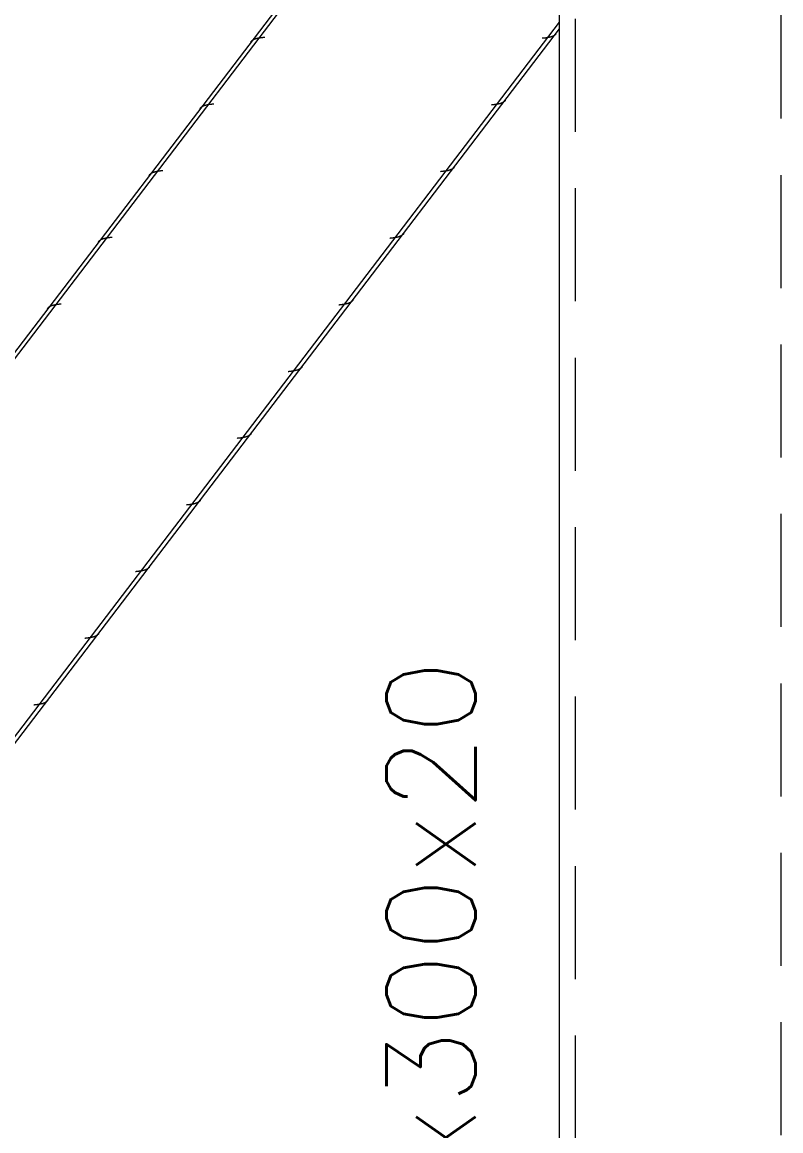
# Model space of a CAD drawing. Extents: x -58 to 5689, y 66 to 4123.
# Drawn here: x 5058.9 to 5154.9, y 3150.1 to 3290.3 of the extents above; entities that cross this region are included whole.
import ezdxf
from ezdxf.xclip import XClip

# ---------------------------------------------------------------- set-up
doc = ezdxf.new("R2010")
doc.units = 0
doc.header["$LTSCALE"] = 30
doc.header["$MEASUREMENT"] = 0
doc.header["$XCLIPFRAME"] = 0
doc.linetypes.add("EJE3-3'$0$RLE-PROYECCION", pattern=[0.71438, 0.47625, -0.23813])
doc.layers.get('0').update_dxf_attribs({"linetype": 'CONTINUOUS'})
doc.layers.add("EJE3-3'$0$RLA-ACHURADO", color=30, linetype="EJE3-3'$0$RLE-PROYECCION", lineweight=15, transparency=0.7)
doc.layers.add("EJE3-3'$0$RLA-CONTORNO", color=30, linetype='CONTINUOUS', lineweight=15)
doc.layers.add("EJE3-3'$0$RLA-TEXTOS-1", color=9, linetype='CONTINUOUS', lineweight=9)
doc.styles.add("EJE3-3'$0$RomanS", font='romans.shx', dxfattribs={"height": 11.25})

# ---------------------------------------------------------------- blocks, each defined once
blk = doc.blocks.new("EJE3-3'$0$RLA-COLUMNAS-CAJONES - P_M_ 300x300x20-465987-EJE 3-3_")
at = {"layer": "EJE3-3'$0$RLA-ACHURADO"}
for p, q in [((2347.48, 787), (2347.48, 1103)), ((2373.48, 1103), (2373.48, 787))]:
    blk.add_line(p, q, dxfattribs=at)
blk = doc.blocks.new("EJE3-3'$0$FP_13-EJE 3-3_")
at = {"layer": "EJE3-3'$0$RLA-CONTORNO"}
for p, q in [((2342.67, 1103), (2140.49, 838.02)), ((2306.78, 1055.84), (2306.76, 1055.82)), ((2306.81, 1055.85), (2306.78, 1055.84)), ((2306.84, 1055.86), (2306.81, 1055.85)), ((2306.86, 1055.87), (2306.84, 1055.86)), ((2306.89, 1055.88), (2306.86, 1055.87)), ((2306.91, 1055.89), (2306.89, 1055.88)), ((2306.94, 1055.9), (2306.91, 1055.89)), ((2306.97, 1055.91), (2306.94, 1055.9)), ((2307, 1055.92), (2306.97, 1055.91)), ((2307.03, 1055.93), (2307, 1055.92)), ((2307.06, 1055.94), (2307.03, 1055.93)), ((2307.09, 1055.95), (2307.06, 1055.94)), ((2307.11, 1055.95), (2307.09, 1055.95)), ((2307.14, 1055.96), (2307.11, 1055.95)), ((2307.18, 1055.97), (2307.14, 1055.96)), ((2307.21, 1055.98), (2307.18, 1055.97)), ((2307.24, 1055.98), (2307.21, 1055.98)), ((2307.27, 1055.99), (2307.24, 1055.98)), ((2307.3, 1056), (2307.27, 1055.99)), ((2307.33, 1056), (2307.3, 1056)), ((2307.36, 1056.01), (2307.33, 1056)), ((2307.4, 1056.02), (2307.36, 1056.01)), ((2307.43, 1056.02), (2307.4, 1056.02)), ((2307.46, 1056.03), (2307.43, 1056.02)), ((2307.5, 1056.03), (2307.46, 1056.03)), ((2307.53, 1056.04), (2307.5, 1056.03)), ((2307.56, 1056.04), (2307.53, 1056.04)), ((2307.6, 1056.05), (2307.56, 1056.04)), ((2307.63, 1056.05), (2307.6, 1056.05)), ((2307.66, 1056.06), (2307.63, 1056.05)), ((2307.7, 1056.06), (2307.66, 1056.06)), ((2307.73, 1056.07), (2307.7, 1056.06)), ((2307.77, 1056.07), (2307.73, 1056.07)), ((2307.8, 1056.08), (2307.77, 1056.07)), ((2307.84, 1056.08), (2307.8, 1056.08)), ((2307.87, 1056.08), (2307.84, 1056.08)), ((2307.91, 1056.09), (2307.87, 1056.08)), ((2307.94, 1056.09), (2307.91, 1056.09)), ((2307.98, 1056.1), (2307.94, 1056.09)), ((2308.01, 1056.1), (2307.98, 1056.1)), ((2308.05, 1056.1), (2308.01, 1056.1)), ((2308.09, 1056.11), (2308.05, 1056.1)), ((2308.12, 1056.11), (2308.09, 1056.11)), ((2308.16, 1056.12), (2308.12, 1056.11)), ((2306.39, 1055.55), (2306.38, 1055.53)), ((2306.41, 1055.57), (2306.39, 1055.55)), ((2306.43, 1055.58), (2306.41, 1055.57)), ((2306.44, 1055.6), (2306.43, 1055.58)), ((2306.46, 1055.62), (2306.44, 1055.6)), ((2306.48, 1055.64), (2306.46, 1055.62)), ((2306.5, 1055.65), (2306.48, 1055.64)), ((2306.52, 1055.67), (2306.5, 1055.65)), ((2306.54, 1055.68), (2306.52, 1055.67)), ((2306.56, 1055.7), (2306.54, 1055.68)), ((2306.58, 1055.72), (2306.56, 1055.7)), ((2306.6, 1055.73), (2306.58, 1055.72)), ((2306.62, 1055.74), (2306.6, 1055.73)), ((2306.64, 1055.76), (2306.62, 1055.74)), ((2306.66, 1055.77), (2306.64, 1055.76)), ((2306.69, 1055.79), (2306.66, 1055.77)), ((2306.71, 1055.8), (2306.69, 1055.79)), ((2306.73, 1055.81), (2306.71, 1055.8)), ((2306.76, 1055.82), (2306.73, 1055.81)), ((2300.38, 1047.41), (2300.35, 1047.4)), ((2300.4, 1047.43), (2300.38, 1047.41)), ((2300.43, 1047.44), (2300.4, 1047.43)), ((2300.45, 1047.45), (2300.43, 1047.44)), ((2300.48, 1047.46), (2300.45, 1047.45)), ((2300.51, 1047.47), (2300.48, 1047.46)), ((2300.54, 1047.48), (2300.51, 1047.47)), ((2300.56, 1047.49), (2300.54, 1047.48)), ((2300.59, 1047.5), (2300.56, 1047.49)), ((2300.62, 1047.5), (2300.59, 1047.5)), ((2300.65, 1047.51), (2300.62, 1047.5)), ((2300.68, 1047.52), (2300.65, 1047.51)), ((2300.71, 1047.53), (2300.68, 1047.52)), ((2300.74, 1047.54), (2300.71, 1047.53)), ((2300.77, 1047.54), (2300.74, 1047.54)), ((2300.8, 1047.55), (2300.77, 1047.54)), ((2300.83, 1047.56), (2300.8, 1047.55)), ((2300.87, 1047.57), (2300.83, 1047.56)), ((2300.9, 1047.57), (2300.87, 1047.57)), ((2300.93, 1047.58), (2300.9, 1047.57)), ((2300.96, 1047.58), (2300.93, 1047.58)), ((2301, 1047.59), (2300.96, 1047.58)), ((2301.03, 1047.6), (2301, 1047.59)), ((2301.06, 1047.6), (2301.03, 1047.6)), ((2301.09, 1047.61), (2301.06, 1047.6)), ((2301.13, 1047.61), (2301.09, 1047.61)), ((2301.16, 1047.62), (2301.13, 1047.61)), ((2301.2, 1047.62), (2301.16, 1047.62)), ((2301.23, 1047.63), (2301.2, 1047.62)), ((2301.27, 1047.63), (2301.23, 1047.63)), ((2301.3, 1047.64), (2301.27, 1047.63)), ((2301.33, 1047.64), (2301.3, 1047.64)), ((2301.37, 1047.64), (2301.33, 1047.64)), ((2301.4, 1047.65), (2301.37, 1047.64)), ((2301.44, 1047.65), (2301.4, 1047.65)), ((2301.47, 1047.66), (2301.44, 1047.65)), ((2301.51, 1047.66), (2301.47, 1047.66)), ((2301.55, 1047.66), (2301.51, 1047.66)), ((2301.58, 1047.67), (2301.55, 1047.66)), ((2301.62, 1047.67), (2301.58, 1047.67)), ((2301.65, 1047.68), (2301.62, 1047.67)), ((2301.69, 1047.68), (2301.65, 1047.68)), ((2301.72, 1047.68), (2301.69, 1047.68)), ((2299.96, 1047.11), (2299.94, 1047.1)), ((2299.98, 1047.13), (2299.96, 1047.11)), ((2299.99, 1047.15), (2299.98, 1047.13)), ((2300.01, 1047.17), (2299.99, 1047.15)), ((2300.03, 1047.19), (2300.01, 1047.17)), ((2300.05, 1047.2), (2300.03, 1047.19)), ((2300.06, 1047.22), (2300.05, 1047.2)), ((2300.08, 1047.24), (2300.06, 1047.22)), ((2300.1, 1047.25), (2300.08, 1047.24)), ((2300.12, 1047.27), (2300.1, 1047.25)), ((2300.14, 1047.28), (2300.12, 1047.27)), ((2300.16, 1047.3), (2300.14, 1047.28)), ((2300.19, 1047.31), (2300.16, 1047.3)), ((2300.21, 1047.33), (2300.19, 1047.31)), ((2300.23, 1047.34), (2300.21, 1047.33)), ((2300.25, 1047.35), (2300.23, 1047.34)), ((2300.28, 1047.37), (2300.25, 1047.35)), ((2300.3, 1047.38), (2300.28, 1047.37)), ((2300.33, 1047.39), (2300.3, 1047.38)), ((2300.35, 1047.4), (2300.33, 1047.39)), ((2293.99, 1039), (2293.97, 1038.99)), ((2294.02, 1039.02), (2293.99, 1039)), ((2294.05, 1039.03), (2294.02, 1039.02)), ((2294.07, 1039.04), (2294.05, 1039.03)), ((2294.1, 1039.05), (2294.07, 1039.04)), ((2294.13, 1039.05), (2294.1, 1039.05)), ((2294.16, 1039.06), (2294.13, 1039.05)), ((2294.19, 1039.07), (2294.16, 1039.06)), ((2294.22, 1039.08), (2294.19, 1039.07)), ((2294.25, 1039.09), (2294.22, 1039.08)), ((2294.28, 1039.1), (2294.25, 1039.09)), ((2294.31, 1039.1), (2294.28, 1039.1)), ((2294.34, 1039.11), (2294.31, 1039.1)), ((2294.37, 1039.12), (2294.34, 1039.11)), ((2294.4, 1039.13), (2294.37, 1039.12)), ((2294.43, 1039.13), (2294.4, 1039.13)), ((2294.46, 1039.14), (2294.43, 1039.13)), ((2294.5, 1039.15), (2294.46, 1039.14)), ((2294.53, 1039.15), (2294.5, 1039.15)), ((2294.56, 1039.16), (2294.53, 1039.15)), ((2294.59, 1039.16), (2294.56, 1039.16)), ((2294.63, 1039.17), (2294.59, 1039.16)), ((2294.66, 1039.17), (2294.63, 1039.17)), ((2294.69, 1039.18), (2294.66, 1039.17)), ((2294.73, 1039.18), (2294.69, 1039.18)), ((2294.76, 1039.19), (2294.73, 1039.18)), ((2294.8, 1039.19), (2294.76, 1039.19)), ((2294.83, 1039.2), (2294.8, 1039.19)), ((2294.87, 1039.2), (2294.83, 1039.2)), ((2294.9, 1039.21), (2294.87, 1039.2)), ((2294.94, 1039.21), (2294.9, 1039.21)), ((2294.97, 1039.22), (2294.94, 1039.21)), ((2295.01, 1039.22), (2294.97, 1039.22)), ((2295.04, 1039.22), (2295.01, 1039.22)), ((2295.08, 1039.23), (2295.04, 1039.22)), ((2295.11, 1039.23), (2295.08, 1039.23)), ((2295.15, 1039.24), (2295.11, 1039.23)), ((2295.18, 1039.24), (2295.15, 1039.24)), ((2295.22, 1039.24), (2295.18, 1039.24)), ((2295.25, 1039.25), (2295.22, 1039.24)), ((2295.29, 1039.25), (2295.25, 1039.25)), ((2293.53, 1038.68), (2293.51, 1038.66)), ((2293.54, 1038.7), (2293.53, 1038.68)), ((2293.56, 1038.72), (2293.54, 1038.7)), ((2293.58, 1038.74), (2293.56, 1038.72)), ((2293.59, 1038.75), (2293.58, 1038.74)), ((2293.61, 1038.77), (2293.59, 1038.75)), ((2293.63, 1038.79), (2293.61, 1038.77)), ((2293.65, 1038.8), (2293.63, 1038.79)), ((2293.67, 1038.82), (2293.65, 1038.8)), ((2293.69, 1038.84), (2293.67, 1038.82)), ((2293.71, 1038.85), (2293.69, 1038.84)), ((2293.73, 1038.87), (2293.71, 1038.85)), ((2293.75, 1038.88), (2293.73, 1038.87)), ((2293.77, 1038.89), (2293.75, 1038.88)), ((2293.8, 1038.91), (2293.77, 1038.89)), ((2293.82, 1038.92), (2293.8, 1038.91)), ((2293.84, 1038.93), (2293.82, 1038.92)), ((2293.87, 1038.95), (2293.84, 1038.93)), ((2293.89, 1038.96), (2293.87, 1038.95)), ((2293.92, 1038.97), (2293.89, 1038.96)), ((2293.94, 1038.98), (2293.92, 1038.97)), ((2293.97, 1038.99), (2293.94, 1038.98)), ((2287.61, 1030.59), (2287.59, 1030.58)), ((2287.64, 1030.6), (2287.61, 1030.59)), ((2287.67, 1030.61), (2287.64, 1030.6)), ((2287.7, 1030.62), (2287.67, 1030.61)), ((2287.73, 1030.63), (2287.7, 1030.62)), ((2287.75, 1030.64), (2287.73, 1030.63)), ((2287.78, 1030.65), (2287.75, 1030.64)), ((2287.81, 1030.66), (2287.78, 1030.65)), ((2287.84, 1030.66), (2287.81, 1030.66)), ((2287.87, 1030.67), (2287.84, 1030.66)), ((2287.9, 1030.68), (2287.87, 1030.67)), ((2287.94, 1030.69), (2287.9, 1030.68)), ((2287.97, 1030.69), (2287.94, 1030.69)), ((2288, 1030.7), (2287.97, 1030.69)), ((2288.03, 1030.71), (2288, 1030.7)), ((2288.06, 1030.71), (2288.03, 1030.71)), ((2288.09, 1030.72), (2288.06, 1030.71)), ((2288.13, 1030.73), (2288.09, 1030.72)), ((2288.16, 1030.73), (2288.13, 1030.73)), ((2288.19, 1030.74), (2288.16, 1030.73)), ((2288.23, 1030.74), (2288.19, 1030.74)), ((2288.26, 1030.75), (2288.23, 1030.74)), ((2288.29, 1030.75), (2288.26, 1030.75)), ((2288.33, 1030.76), (2288.29, 1030.75)), ((2288.36, 1030.76), (2288.33, 1030.76)), ((2288.4, 1030.77), (2288.36, 1030.76)), ((2288.43, 1030.77), (2288.4, 1030.77)), ((2288.47, 1030.78), (2288.43, 1030.77)), ((2288.5, 1030.78), (2288.47, 1030.78)), ((2288.54, 1030.78), (2288.5, 1030.78)), ((2288.57, 1030.79), (2288.54, 1030.78)), ((2288.61, 1030.79), (2288.57, 1030.79)), ((2288.64, 1030.8), (2288.61, 1030.79)), ((2288.68, 1030.8), (2288.64, 1030.8)), ((2288.71, 1030.8), (2288.68, 1030.8)), ((2288.75, 1030.81), (2288.71, 1030.8)), ((2288.78, 1030.81), (2288.75, 1030.81)), ((2288.82, 1030.82), (2288.78, 1030.81)), ((2288.85, 1030.82), (2288.82, 1030.82)), ((2287.09, 1030.25), (2287.08, 1030.23)), ((2287.11, 1030.27), (2287.09, 1030.25)), ((2287.12, 1030.29), (2287.11, 1030.27)), ((2287.14, 1030.31), (2287.12, 1030.29)), ((2287.16, 1030.32), (2287.14, 1030.31)), ((2287.18, 1030.34), (2287.16, 1030.32)), ((2287.2, 1030.36), (2287.18, 1030.34)), ((2287.22, 1030.37), (2287.2, 1030.36)), ((2287.23, 1030.39), (2287.22, 1030.37)), ((2287.25, 1030.4), (2287.23, 1030.39)), ((2287.28, 1030.42), (2287.25, 1030.4)), ((2287.3, 1030.43), (2287.28, 1030.42)), ((2287.32, 1030.45), (2287.3, 1030.43)), ((2287.34, 1030.46), (2287.32, 1030.45)), ((2287.36, 1030.48), (2287.34, 1030.46)), ((2287.39, 1030.49), (2287.36, 1030.48)), ((2287.41, 1030.5), (2287.39, 1030.49)), ((2287.43, 1030.51), (2287.41, 1030.5)), ((2287.46, 1030.53), (2287.43, 1030.51)), ((2287.48, 1030.54), (2287.46, 1030.53)), ((2287.51, 1030.55), (2287.48, 1030.54)), ((2287.53, 1030.56), (2287.51, 1030.55)), ((2287.56, 1030.57), (2287.53, 1030.56)), ((2287.59, 1030.58), (2287.56, 1030.57)), ((2281.23, 1022.18), (2281.21, 1022.17)), ((2281.26, 1022.19), (2281.23, 1022.18)), ((2281.29, 1022.2), (2281.26, 1022.19)), ((2281.32, 1022.21), (2281.29, 1022.2)), ((2281.35, 1022.22), (2281.32, 1022.21)), ((2281.38, 1022.22), (2281.35, 1022.22)), ((2281.41, 1022.23), (2281.38, 1022.22)), ((2281.44, 1022.24), (2281.41, 1022.23)), ((2281.47, 1022.25), (2281.44, 1022.24)), ((2281.5, 1022.26), (2281.47, 1022.25)), ((2281.53, 1022.26), (2281.5, 1022.26)), ((2281.56, 1022.27), (2281.53, 1022.26)), ((2281.6, 1022.28), (2281.56, 1022.27)), ((2281.63, 1022.28), (2281.6, 1022.28)), ((2281.66, 1022.29), (2281.63, 1022.28)), ((2281.69, 1022.29), (2281.66, 1022.29)), ((2281.73, 1022.3), (2281.69, 1022.29)), ((2281.76, 1022.3), (2281.73, 1022.3)), ((2281.79, 1022.31), (2281.76, 1022.3)), ((2281.83, 1022.32), (2281.79, 1022.31)), ((2281.86, 1022.32), (2281.83, 1022.32)), ((2281.89, 1022.33), (2281.86, 1022.32)), ((2281.93, 1022.33), (2281.89, 1022.33)), ((2281.96, 1022.33), (2281.93, 1022.33)), ((2282, 1022.34), (2281.96, 1022.33)), ((2282.03, 1022.34), (2282, 1022.34)), ((2282.07, 1022.35), (2282.03, 1022.34)), ((2282.1, 1022.35), (2282.07, 1022.35)), ((2282.14, 1022.36), (2282.1, 1022.35)), ((2282.17, 1022.36), (2282.14, 1022.36)), ((2282.21, 1022.36), (2282.17, 1022.36)), ((2282.24, 1022.37), (2282.21, 1022.36)), ((2282.28, 1022.37), (2282.24, 1022.37)), ((2282.31, 1022.38), (2282.28, 1022.37)), ((2282.35, 1022.38), (2282.31, 1022.38)), ((2282.39, 1022.38), (2282.35, 1022.38)), ((2282.42, 1022.39), (2282.39, 1022.38)), ((2280.66, 1021.82), (2280.64, 1021.8)), ((2280.67, 1021.84), (2280.66, 1021.82)), ((2280.69, 1021.86), (2280.67, 1021.84)), ((2280.71, 1021.87), (2280.69, 1021.86)), ((2280.73, 1021.89), (2280.71, 1021.87)), ((2280.74, 1021.91), (2280.73, 1021.89)), ((2280.76, 1021.92), (2280.74, 1021.91)), ((2280.78, 1021.94), (2280.76, 1021.92)), ((2280.8, 1021.96), (2280.78, 1021.94)), ((2280.82, 1021.97), (2280.8, 1021.96)), ((2280.84, 1021.99), (2280.82, 1021.97)), ((2280.86, 1022), (2280.84, 1021.99)), ((2280.88, 1022.02), (2280.86, 1022)), ((2280.91, 1022.03), (2280.88, 1022.02)), ((2280.93, 1022.04), (2280.91, 1022.03)), ((2280.95, 1022.06), (2280.93, 1022.04)), ((2280.98, 1022.07), (2280.95, 1022.06)), ((2281, 1022.08), (2280.98, 1022.07)), ((2281.02, 1022.09), (2281, 1022.08)), ((2281.05, 1022.11), (2281.02, 1022.09)), ((2281.07, 1022.12), (2281.05, 1022.11)), ((2281.1, 1022.13), (2281.07, 1022.12)), ((2281.13, 1022.14), (2281.1, 1022.13)), ((2281.15, 1022.15), (2281.13, 1022.14)), ((2281.18, 1022.16), (2281.15, 1022.15)), ((2281.21, 1022.17), (2281.18, 1022.16))]:
    blk.add_line(p, q, dxfattribs=at)
blk = doc.blocks.new("EJE3-3'$0$FP_14-EJE 3-3_")
at = {"layer": "EJE3-3'$0$RLA-CONTORNO"}
for p, q in [((2140.49, 788.56), (2345.48, 1057.22)), ((2343.32, 1056), (2343.29, 1056)), ((2343.36, 1056), (2343.32, 1056)), ((2343.39, 1056.01), (2343.36, 1056)), ((2343.43, 1056.01), (2343.39, 1056.01)), ((2343.46, 1056.02), (2343.43, 1056.01)), ((2343.5, 1056.02), (2343.46, 1056.02)), ((2343.53, 1056.02), (2343.5, 1056.02)), ((2343.57, 1056.03), (2343.53, 1056.02)), ((2343.6, 1056.03), (2343.57, 1056.03)), ((2343.64, 1056.04), (2343.6, 1056.03)), ((2343.67, 1056.04), (2343.64, 1056.04)), ((2343.71, 1056.04), (2343.67, 1056.04)), ((2343.74, 1056.05), (2343.71, 1056.04)), ((2343.78, 1056.05), (2343.74, 1056.05)), ((2343.81, 1056.06), (2343.78, 1056.05)), ((2343.85, 1056.06), (2343.81, 1056.06)), ((2343.88, 1056.07), (2343.85, 1056.06)), ((2343.91, 1056.07), (2343.88, 1056.07)), ((2343.95, 1056.08), (2343.91, 1056.07)), ((2343.98, 1056.08), (2343.95, 1056.08)), ((2344.01, 1056.09), (2343.98, 1056.08)), ((2344.05, 1056.1), (2344.01, 1056.09)), ((2344.08, 1056.1), (2344.05, 1056.1)), ((2344.11, 1056.11), (2344.08, 1056.1)), ((2344.14, 1056.11), (2344.11, 1056.11)), ((2344.17, 1056.12), (2344.14, 1056.11)), ((2344.2, 1056.13), (2344.17, 1056.12)), ((2344.24, 1056.14), (2344.2, 1056.13)), ((2344.27, 1056.14), (2344.24, 1056.14)), ((2344.3, 1056.15), (2344.27, 1056.14)), ((2344.33, 1056.16), (2344.3, 1056.15)), ((2344.36, 1056.17), (2344.33, 1056.16)), ((2344.39, 1056.18), (2344.36, 1056.17)), ((2344.41, 1056.18), (2344.39, 1056.18)), ((2344.44, 1056.19), (2344.41, 1056.18)), ((2344.47, 1056.2), (2344.44, 1056.19)), ((2344.5, 1056.21), (2344.47, 1056.2)), ((2344.53, 1056.22), (2344.5, 1056.21)), ((2344.55, 1056.23), (2344.53, 1056.22)), ((2344.58, 1056.24), (2344.55, 1056.23)), ((2344.61, 1056.25), (2344.58, 1056.24)), ((2344.63, 1056.26), (2344.61, 1056.25)), ((2344.66, 1056.28), (2344.63, 1056.26)), ((2344.68, 1056.29), (2344.66, 1056.28)), ((2344.71, 1056.3), (2344.68, 1056.29)), ((2344.73, 1056.31), (2344.71, 1056.3)), ((2344.75, 1056.33), (2344.73, 1056.31)), ((2344.78, 1056.34), (2344.75, 1056.33)), ((2344.8, 1056.35), (2344.78, 1056.34)), ((2344.82, 1056.37), (2344.8, 1056.35)), ((2344.84, 1056.38), (2344.82, 1056.37)), ((2344.86, 1056.4), (2344.84, 1056.38)), ((2344.88, 1056.41), (2344.86, 1056.4)), ((2344.91, 1056.43), (2344.88, 1056.41)), ((2344.92, 1056.44), (2344.91, 1056.43)), ((2344.94, 1056.46), (2344.92, 1056.44)), ((2344.96, 1056.48), (2344.94, 1056.46)), ((2344.98, 1056.49), (2344.96, 1056.48)), ((2345, 1056.51), (2344.98, 1056.49)), ((2345.02, 1056.53), (2345, 1056.51)), ((2345.03, 1056.55), (2345.02, 1056.53)), ((2345.05, 1056.56), (2345.03, 1056.55)), ((2345.06, 1056.58), (2345.05, 1056.56)), ((2336.89, 1047.57), (2336.85, 1047.56)), ((2336.92, 1047.57), (2336.89, 1047.57)), ((2336.96, 1047.58), (2336.92, 1047.57)), ((2336.99, 1047.58), (2336.96, 1047.58)), ((2337.03, 1047.58), (2336.99, 1047.58)), ((2337.06, 1047.59), (2337.03, 1047.58)), ((2337.1, 1047.59), (2337.06, 1047.59)), ((2337.13, 1047.59), (2337.1, 1047.59)), ((2337.17, 1047.6), (2337.13, 1047.59)), ((2337.2, 1047.6), (2337.17, 1047.6)), ((2337.24, 1047.61), (2337.2, 1047.6)), ((2337.27, 1047.61), (2337.24, 1047.61)), ((2337.31, 1047.62), (2337.27, 1047.61)), ((2337.34, 1047.62), (2337.31, 1047.62)), ((2337.38, 1047.63), (2337.34, 1047.62)), ((2337.41, 1047.63), (2337.38, 1047.63)), ((2337.45, 1047.64), (2337.41, 1047.63)), ((2337.48, 1047.64), (2337.45, 1047.64)), ((2337.51, 1047.65), (2337.48, 1047.64)), ((2337.55, 1047.65), (2337.51, 1047.65)), ((2337.58, 1047.66), (2337.55, 1047.65)), ((2337.61, 1047.66), (2337.58, 1047.66)), ((2337.64, 1047.67), (2337.61, 1047.66)), ((2337.68, 1047.68), (2337.64, 1047.67)), ((2337.71, 1047.68), (2337.68, 1047.68)), ((2337.74, 1047.69), (2337.71, 1047.68)), ((2337.77, 1047.7), (2337.74, 1047.69)), ((2337.8, 1047.7), (2337.77, 1047.7)), ((2337.83, 1047.71), (2337.8, 1047.7)), ((2337.86, 1047.72), (2337.83, 1047.71)), ((2337.89, 1047.73), (2337.86, 1047.72)), ((2337.92, 1047.73), (2337.89, 1047.73)), ((2337.95, 1047.74), (2337.92, 1047.73)), ((2337.98, 1047.75), (2337.95, 1047.74)), ((2338.01, 1047.76), (2337.98, 1047.75)), ((2338.04, 1047.77), (2338.01, 1047.76)), ((2338.07, 1047.78), (2338.04, 1047.77)), ((2338.09, 1047.79), (2338.07, 1047.78)), ((2338.12, 1047.8), (2338.09, 1047.79)), ((2338.15, 1047.81), (2338.12, 1047.8)), ((2338.17, 1047.82), (2338.15, 1047.81)), ((2338.2, 1047.83), (2338.17, 1047.82)), ((2338.22, 1047.84), (2338.2, 1047.83)), ((2338.25, 1047.86), (2338.22, 1047.84)), ((2338.27, 1047.87), (2338.25, 1047.86)), ((2338.3, 1047.88), (2338.27, 1047.87)), ((2338.32, 1047.89), (2338.3, 1047.88)), ((2338.34, 1047.91), (2338.32, 1047.89)), ((2338.37, 1047.92), (2338.34, 1047.91)), ((2338.39, 1047.94), (2338.37, 1047.92)), ((2338.41, 1047.95), (2338.39, 1047.94)), ((2338.43, 1047.96), (2338.41, 1047.95)), ((2338.45, 1047.98), (2338.43, 1047.96)), ((2338.47, 1047.99), (2338.45, 1047.98)), ((2338.49, 1048.01), (2338.47, 1047.99)), ((2338.51, 1048.03), (2338.49, 1048.01)), ((2338.53, 1048.04), (2338.51, 1048.03)), ((2338.55, 1048.06), (2338.53, 1048.04)), ((2338.56, 1048.08), (2338.55, 1048.06)), ((2338.58, 1048.1), (2338.56, 1048.08)), ((2338.6, 1048.11), (2338.58, 1048.1)), ((2338.61, 1048.13), (2338.6, 1048.11)), ((2338.63, 1048.15), (2338.61, 1048.13)), ((2330.45, 1039.14), (2330.42, 1039.13)), ((2330.49, 1039.14), (2330.45, 1039.14)), ((2330.52, 1039.14), (2330.49, 1039.14)), ((2330.56, 1039.15), (2330.52, 1039.14)), ((2330.59, 1039.15), (2330.56, 1039.15)), ((2330.63, 1039.15), (2330.59, 1039.15)), ((2330.67, 1039.16), (2330.63, 1039.15)), ((2330.7, 1039.16), (2330.67, 1039.16)), ((2330.74, 1039.17), (2330.7, 1039.16)), ((2330.77, 1039.17), (2330.74, 1039.17)), ((2330.81, 1039.18), (2330.77, 1039.17)), ((2330.84, 1039.18), (2330.81, 1039.18)), ((2330.87, 1039.18), (2330.84, 1039.18)), ((2330.91, 1039.19), (2330.87, 1039.18)), ((2330.94, 1039.19), (2330.91, 1039.19)), ((2330.98, 1039.2), (2330.94, 1039.19)), ((2331.01, 1039.2), (2330.98, 1039.2)), ((2331.05, 1039.21), (2331.01, 1039.2)), ((2331.08, 1039.21), (2331.05, 1039.21)), ((2331.11, 1039.22), (2331.08, 1039.21)), ((2331.14, 1039.23), (2331.11, 1039.22)), ((2331.18, 1039.23), (2331.14, 1039.23)), ((2331.21, 1039.24), (2331.18, 1039.23)), ((2331.24, 1039.24), (2331.21, 1039.24)), ((2331.27, 1039.25), (2331.24, 1039.24)), ((2331.31, 1039.26), (2331.27, 1039.25)), ((2331.34, 1039.26), (2331.31, 1039.26)), ((2331.37, 1039.27), (2331.34, 1039.26)), ((2331.4, 1039.28), (2331.37, 1039.27)), ((2331.43, 1039.29), (2331.4, 1039.28)), ((2331.46, 1039.29), (2331.43, 1039.29)), ((2331.49, 1039.3), (2331.46, 1039.29)), ((2331.52, 1039.31), (2331.49, 1039.3)), ((2331.55, 1039.32), (2331.52, 1039.31)), ((2331.58, 1039.33), (2331.55, 1039.32)), ((2331.6, 1039.34), (2331.58, 1039.33)), ((2331.63, 1039.35), (2331.6, 1039.34)), ((2331.66, 1039.36), (2331.63, 1039.35)), ((2331.69, 1039.37), (2331.66, 1039.36)), ((2331.71, 1039.38), (2331.69, 1039.37)), ((2331.74, 1039.39), (2331.71, 1039.38)), ((2331.76, 1039.4), (2331.74, 1039.39)), ((2331.79, 1039.41), (2331.76, 1039.4)), ((2331.81, 1039.42), (2331.79, 1039.41)), ((2331.84, 1039.44), (2331.81, 1039.42)), ((2331.86, 1039.45), (2331.84, 1039.44)), ((2331.89, 1039.46), (2331.86, 1039.45)), ((2331.91, 1039.48), (2331.89, 1039.46)), ((2331.93, 1039.49), (2331.91, 1039.48)), ((2331.95, 1039.5), (2331.93, 1039.49)), ((2331.98, 1039.52), (2331.95, 1039.5)), ((2332, 1039.53), (2331.98, 1039.52)), ((2332.02, 1039.55), (2332, 1039.53)), ((2332.04, 1039.56), (2332.02, 1039.55)), ((2332.06, 1039.58), (2332.04, 1039.56)), ((2332.08, 1039.59), (2332.06, 1039.58)), ((2332.09, 1039.61), (2332.08, 1039.59)), ((2332.11, 1039.63), (2332.09, 1039.61)), ((2332.13, 1039.65), (2332.11, 1039.63)), ((2332.15, 1039.66), (2332.13, 1039.65)), ((2332.16, 1039.68), (2332.15, 1039.66)), ((2332.18, 1039.7), (2332.16, 1039.68)), ((2332.2, 1039.72), (2332.18, 1039.7)), ((2324.02, 1030.7), (2323.98, 1030.7)), ((2324.05, 1030.71), (2324.02, 1030.7)), ((2324.09, 1030.71), (2324.05, 1030.71)), ((2324.13, 1030.71), (2324.09, 1030.71)), ((2324.16, 1030.72), (2324.13, 1030.71)), ((2324.2, 1030.72), (2324.16, 1030.72)), ((2324.23, 1030.73), (2324.2, 1030.72)), ((2324.27, 1030.73), (2324.23, 1030.73)), ((2324.3, 1030.73), (2324.27, 1030.73)), ((2324.34, 1030.74), (2324.3, 1030.73)), ((2324.37, 1030.74), (2324.34, 1030.74)), ((2324.41, 1030.75), (2324.37, 1030.74)), ((2324.44, 1030.75), (2324.41, 1030.75)), ((2324.48, 1030.76), (2324.44, 1030.75)), ((2324.51, 1030.76), (2324.48, 1030.76)), ((2324.54, 1030.77), (2324.51, 1030.76)), ((2324.58, 1030.77), (2324.54, 1030.77)), ((2324.61, 1030.78), (2324.58, 1030.77)), ((2324.64, 1030.78), (2324.61, 1030.78)), ((2324.68, 1030.79), (2324.64, 1030.78)), ((2324.71, 1030.79), (2324.68, 1030.79)), ((2324.74, 1030.8), (2324.71, 1030.79)), ((2324.78, 1030.8), (2324.74, 1030.8)), ((2324.81, 1030.81), (2324.78, 1030.8)), ((2324.84, 1030.82), (2324.81, 1030.81)), ((2324.87, 1030.82), (2324.84, 1030.82)), ((2324.9, 1030.83), (2324.87, 1030.82)), ((2324.93, 1030.84), (2324.9, 1030.83)), ((2324.96, 1030.85), (2324.93, 1030.84)), ((2325, 1030.85), (2324.96, 1030.85)), ((2325.03, 1030.86), (2325, 1030.85)), ((2325.05, 1030.87), (2325.03, 1030.86)), ((2325.08, 1030.88), (2325.05, 1030.87)), ((2325.11, 1030.89), (2325.08, 1030.88)), ((2325.14, 1030.9), (2325.11, 1030.89)), ((2325.17, 1030.91), (2325.14, 1030.9)), ((2325.2, 1030.92), (2325.17, 1030.91)), ((2325.22, 1030.93), (2325.2, 1030.92)), ((2325.25, 1030.94), (2325.22, 1030.93)), ((2325.28, 1030.95), (2325.25, 1030.94)), ((2325.3, 1030.96), (2325.28, 1030.95)), ((2325.33, 1030.97), (2325.3, 1030.96)), ((2325.36, 1030.98), (2325.33, 1030.97)), ((2325.38, 1030.99), (2325.36, 1030.98)), ((2325.4, 1031), (2325.38, 1030.99)), ((2325.43, 1031.02), (2325.4, 1031)), ((2325.45, 1031.03), (2325.43, 1031.02)), ((2325.48, 1031.04), (2325.45, 1031.03)), ((2325.5, 1031.06), (2325.48, 1031.04)), ((2325.52, 1031.07), (2325.5, 1031.06)), ((2325.54, 1031.09), (2325.52, 1031.07)), ((2325.56, 1031.1), (2325.54, 1031.09)), ((2325.58, 1031.12), (2325.56, 1031.1)), ((2325.6, 1031.13), (2325.58, 1031.12)), ((2325.62, 1031.15), (2325.6, 1031.13)), ((2325.64, 1031.16), (2325.62, 1031.15)), ((2325.66, 1031.18), (2325.64, 1031.16)), ((2325.68, 1031.2), (2325.66, 1031.18)), ((2325.7, 1031.21), (2325.68, 1031.2)), ((2325.71, 1031.23), (2325.7, 1031.21)), ((2325.73, 1031.25), (2325.71, 1031.23)), ((2325.75, 1031.27), (2325.73, 1031.25)), ((2325.76, 1031.29), (2325.75, 1031.27)), ((2317.59, 1022.27), (2317.55, 1022.27)), ((2317.62, 1022.28), (2317.59, 1022.27)), ((2317.66, 1022.28), (2317.62, 1022.28)), ((2317.69, 1022.28), (2317.66, 1022.28)), ((2317.73, 1022.29), (2317.69, 1022.28)), ((2317.76, 1022.29), (2317.73, 1022.29)), ((2317.8, 1022.29), (2317.76, 1022.29)), ((2317.83, 1022.3), (2317.8, 1022.29)), ((2317.87, 1022.3), (2317.83, 1022.3)), ((2317.9, 1022.31), (2317.87, 1022.3)), ((2317.94, 1022.31), (2317.9, 1022.31)), ((2317.97, 1022.32), (2317.94, 1022.31)), ((2318.01, 1022.32), (2317.97, 1022.32)), ((2318.04, 1022.32), (2318.01, 1022.32)), ((2318.08, 1022.33), (2318.04, 1022.32)), ((2318.11, 1022.33), (2318.08, 1022.33)), ((2318.14, 1022.34), (2318.11, 1022.33)), ((2318.18, 1022.34), (2318.14, 1022.34)), ((2318.21, 1022.35), (2318.18, 1022.34)), ((2318.24, 1022.36), (2318.21, 1022.35)), ((2318.28, 1022.36), (2318.24, 1022.36)), ((2318.31, 1022.37), (2318.28, 1022.36)), ((2318.34, 1022.37), (2318.31, 1022.37)), ((2318.37, 1022.38), (2318.34, 1022.37)), ((2318.41, 1022.39), (2318.37, 1022.38)), ((2318.44, 1022.39), (2318.41, 1022.39)), ((2318.47, 1022.4), (2318.44, 1022.39)), ((2318.5, 1022.41), (2318.47, 1022.4)), ((2318.53, 1022.41), (2318.5, 1022.41)), ((2318.56, 1022.42), (2318.53, 1022.41)), ((2318.59, 1022.43), (2318.56, 1022.42)), ((2318.62, 1022.44), (2318.59, 1022.43)), ((2318.65, 1022.45), (2318.62, 1022.44)), ((2318.68, 1022.46), (2318.65, 1022.45)), ((2318.71, 1022.46), (2318.68, 1022.46)), ((2318.74, 1022.47), (2318.71, 1022.46)), ((2318.76, 1022.48), (2318.74, 1022.47)), ((2318.79, 1022.49), (2318.76, 1022.48)), ((2318.82, 1022.5), (2318.79, 1022.49)), ((2318.84, 1022.51), (2318.82, 1022.5)), ((2318.87, 1022.53), (2318.84, 1022.51)), ((2318.9, 1022.54), (2318.87, 1022.53)), ((2318.92, 1022.55), (2318.9, 1022.54)), ((2318.95, 1022.56), (2318.92, 1022.55)), ((2318.97, 1022.57), (2318.95, 1022.56)), ((2318.99, 1022.58), (2318.97, 1022.57)), ((2319.02, 1022.6), (2318.99, 1022.58)), ((2319.04, 1022.61), (2319.02, 1022.6)), ((2319.06, 1022.62), (2319.04, 1022.61)), ((2319.09, 1022.64), (2319.06, 1022.62)), ((2319.11, 1022.65), (2319.09, 1022.64)), ((2319.13, 1022.67), (2319.11, 1022.65)), ((2319.15, 1022.68), (2319.13, 1022.67)), ((2319.17, 1022.7), (2319.15, 1022.68)), ((2319.19, 1022.71), (2319.17, 1022.7)), ((2319.21, 1022.73), (2319.19, 1022.71)), ((2319.23, 1022.75), (2319.21, 1022.73)), ((2319.25, 1022.76), (2319.23, 1022.75)), ((2319.26, 1022.78), (2319.25, 1022.76)), ((2319.28, 1022.8), (2319.26, 1022.78)), ((2319.3, 1022.82), (2319.28, 1022.8)), ((2319.31, 1022.84), (2319.3, 1022.82)), ((2319.33, 1022.85), (2319.31, 1022.84)), ((2311.15, 1013.84), (2311.12, 1013.84)), ((2311.19, 1013.84), (2311.15, 1013.84)), ((2311.22, 1013.85), (2311.19, 1013.84)), ((2311.26, 1013.85), (2311.22, 1013.85)), ((2311.29, 1013.85), (2311.26, 1013.85)), ((2311.33, 1013.86), (2311.29, 1013.85)), ((2311.36, 1013.86), (2311.33, 1013.86)), ((2311.4, 1013.87), (2311.36, 1013.86)), ((2311.43, 1013.87), (2311.4, 1013.87)), ((2311.47, 1013.87), (2311.43, 1013.87)), ((2311.5, 1013.88), (2311.47, 1013.87)), ((2311.54, 1013.88), (2311.5, 1013.88)), ((2311.57, 1013.89), (2311.54, 1013.88)), ((2311.61, 1013.89), (2311.57, 1013.89)), ((2311.64, 1013.9), (2311.61, 1013.89)), ((2311.68, 1013.9), (2311.64, 1013.9)), ((2311.71, 1013.91), (2311.68, 1013.9)), ((2311.74, 1013.91), (2311.71, 1013.91)), ((2311.78, 1013.92), (2311.74, 1013.91)), ((2311.81, 1013.92), (2311.78, 1013.92)), ((2311.84, 1013.93), (2311.81, 1013.92)), ((2311.88, 1013.93), (2311.84, 1013.93)), ((2311.91, 1013.94), (2311.88, 1013.93)), ((2311.94, 1013.95), (2311.91, 1013.94)), ((2311.97, 1013.95), (2311.94, 1013.95)), ((2312, 1013.96), (2311.97, 1013.95)), ((2312.04, 1013.97), (2312, 1013.96)), ((2312.07, 1013.97), (2312.04, 1013.97)), ((2312.1, 1013.98), (2312.07, 1013.97)), ((2312.13, 1013.99), (2312.1, 1013.98)), ((2312.16, 1014), (2312.13, 1013.99)), ((2312.19, 1014.01), (2312.16, 1014)), ((2312.22, 1014.01), (2312.19, 1014.01)), ((2312.25, 1014.02), (2312.22, 1014.01)), ((2312.27, 1014.03), (2312.25, 1014.02)), ((2312.3, 1014.04), (2312.27, 1014.03)), ((2312.33, 1014.05), (2312.3, 1014.04)), ((2312.36, 1014.06), (2312.33, 1014.05)), ((2312.38, 1014.07), (2312.36, 1014.06)), ((2312.41, 1014.08), (2312.38, 1014.07)), ((2312.44, 1014.09), (2312.41, 1014.08)), ((2312.46, 1014.1), (2312.44, 1014.09)), ((2312.49, 1014.12), (2312.46, 1014.1)), ((2312.51, 1014.13), (2312.49, 1014.12)), ((2312.54, 1014.14), (2312.51, 1014.13)), ((2312.56, 1014.15), (2312.54, 1014.14)), ((2312.58, 1014.17), (2312.56, 1014.15)), ((2312.61, 1014.18), (2312.58, 1014.17)), ((2312.63, 1014.19), (2312.61, 1014.18)), ((2312.65, 1014.21), (2312.63, 1014.19)), ((2312.67, 1014.22), (2312.65, 1014.21)), ((2312.69, 1014.24), (2312.67, 1014.22)), ((2312.72, 1014.25), (2312.69, 1014.24)), ((2312.74, 1014.27), (2312.72, 1014.25)), ((2312.76, 1014.28), (2312.74, 1014.27)), ((2312.77, 1014.3), (2312.76, 1014.28)), ((2312.79, 1014.32), (2312.77, 1014.3)), ((2312.81, 1014.33), (2312.79, 1014.32)), ((2312.83, 1014.35), (2312.81, 1014.33)), ((2312.85, 1014.37), (2312.83, 1014.35)), ((2312.86, 1014.39), (2312.85, 1014.37)), ((2312.88, 1014.4), (2312.86, 1014.39)), ((2312.89, 1014.42), (2312.88, 1014.4)), ((2304.72, 1005.41), (2304.68, 1005.4)), ((2304.75, 1005.41), (2304.72, 1005.41)), ((2304.79, 1005.41), (2304.75, 1005.41)), ((2304.82, 1005.42), (2304.79, 1005.41)), ((2304.86, 1005.42), (2304.82, 1005.42)), ((2304.89, 1005.43), (2304.86, 1005.42)), ((2304.93, 1005.43), (2304.89, 1005.43)), ((2304.97, 1005.43), (2304.93, 1005.43)), ((2305, 1005.44), (2304.97, 1005.43)), ((2305.04, 1005.44), (2305, 1005.44)), ((2305.07, 1005.45), (2305.04, 1005.44)), ((2305.1, 1005.45), (2305.07, 1005.45)), ((2305.14, 1005.46), (2305.1, 1005.45)), ((2305.17, 1005.46), (2305.14, 1005.46)), ((2305.21, 1005.46), (2305.17, 1005.46)), ((2305.24, 1005.47), (2305.21, 1005.46)), ((2305.28, 1005.47), (2305.24, 1005.47)), ((2305.31, 1005.48), (2305.28, 1005.47)), ((2305.34, 1005.49), (2305.31, 1005.48)), ((2305.38, 1005.49), (2305.34, 1005.49)), ((2305.41, 1005.5), (2305.38, 1005.49)), ((2305.44, 1005.5), (2305.41, 1005.5)), ((2305.47, 1005.51), (2305.44, 1005.5)), ((2305.51, 1005.51), (2305.47, 1005.51)), ((2305.54, 1005.52), (2305.51, 1005.51)), ((2305.57, 1005.53), (2305.54, 1005.52)), ((2305.6, 1005.54), (2305.57, 1005.53)), ((2305.63, 1005.54), (2305.6, 1005.54)), ((2305.66, 1005.55), (2305.63, 1005.54)), ((2305.69, 1005.56), (2305.66, 1005.55)), ((2305.72, 1005.57), (2305.69, 1005.56)), ((2305.75, 1005.57), (2305.72, 1005.57)), ((2305.78, 1005.58), (2305.75, 1005.57)), ((2305.81, 1005.59), (2305.78, 1005.58)), ((2305.84, 1005.6), (2305.81, 1005.59)), ((2305.87, 1005.61), (2305.84, 1005.6)), ((2305.9, 1005.62), (2305.87, 1005.61)), ((2305.92, 1005.63), (2305.9, 1005.62)), ((2305.95, 1005.64), (2305.92, 1005.63)), ((2305.98, 1005.65), (2305.95, 1005.64)), ((2306, 1005.66), (2305.98, 1005.65)), ((2306.03, 1005.67), (2306, 1005.66)), ((2306.05, 1005.68), (2306.03, 1005.67)), ((2306.08, 1005.7), (2306.05, 1005.68)), ((2306.1, 1005.71), (2306.08, 1005.7)), ((2306.13, 1005.72), (2306.1, 1005.71)), ((2306.15, 1005.73), (2306.13, 1005.72)), ((2306.17, 1005.75), (2306.15, 1005.73)), ((2306.2, 1005.76), (2306.17, 1005.75)), ((2306.22, 1005.77), (2306.2, 1005.76)), ((2306.24, 1005.79), (2306.22, 1005.77)), ((2306.26, 1005.8), (2306.24, 1005.79)), ((2306.28, 1005.82), (2306.26, 1005.8)), ((2306.3, 1005.83), (2306.28, 1005.82)), ((2306.32, 1005.85), (2306.3, 1005.83)), ((2306.34, 1005.87), (2306.32, 1005.85)), ((2306.36, 1005.88), (2306.34, 1005.87)), ((2306.38, 1005.9), (2306.36, 1005.88)), ((2306.4, 1005.92), (2306.38, 1005.9)), ((2306.41, 1005.94), (2306.4, 1005.92)), ((2306.43, 1005.95), (2306.41, 1005.94)), ((2306.45, 1005.97), (2306.43, 1005.95)), ((2306.46, 1005.99), (2306.45, 1005.97)), ((2298.28, 996.97), (2298.25, 996.97)), ((2298.32, 996.98), (2298.28, 996.97)), ((2298.35, 996.98), (2298.32, 996.98)), ((2298.39, 996.99), (2298.35, 996.98)), ((2298.43, 996.99), (2298.39, 996.99)), ((2298.46, 996.99), (2298.43, 996.99)), ((2298.5, 997), (2298.46, 996.99)), ((2298.53, 997), (2298.5, 997)), ((2298.57, 997.01), (2298.53, 997)), ((2298.6, 997.01), (2298.57, 997.01)), ((2298.64, 997.01), (2298.6, 997.01)), ((2298.67, 997.02), (2298.64, 997.01)), ((2298.71, 997.02), (2298.67, 997.02)), ((2298.74, 997.03), (2298.71, 997.02)), ((2298.77, 997.03), (2298.74, 997.03)), ((2298.81, 997.04), (2298.77, 997.03)), ((2298.84, 997.04), (2298.81, 997.04)), ((2298.88, 997.05), (2298.84, 997.04)), ((2298.91, 997.05), (2298.88, 997.05)), ((2298.94, 997.06), (2298.91, 997.05)), ((2298.98, 997.06), (2298.94, 997.06)), ((2299.01, 997.07), (2298.98, 997.06)), ((2299.04, 997.08), (2299.01, 997.07)), ((2299.07, 997.08), (2299.04, 997.08)), ((2299.1, 997.09), (2299.07, 997.08)), ((2299.14, 997.1), (2299.1, 997.09)), ((2299.17, 997.1), (2299.14, 997.1)), ((2299.2, 997.11), (2299.17, 997.1)), ((2299.23, 997.12), (2299.2, 997.11)), ((2299.26, 997.13), (2299.23, 997.12)), ((2299.29, 997.13), (2299.26, 997.13)), ((2299.32, 997.14), (2299.29, 997.13)), ((2299.35, 997.15), (2299.32, 997.14)), ((2299.38, 997.16), (2299.35, 997.15)), ((2299.41, 997.17), (2299.38, 997.16)), ((2299.43, 997.18), (2299.41, 997.17)), ((2299.46, 997.19), (2299.43, 997.18)), ((2299.49, 997.2), (2299.46, 997.19)), ((2299.52, 997.21), (2299.49, 997.2)), ((2299.54, 997.22), (2299.52, 997.21)), ((2299.57, 997.23), (2299.54, 997.22)), ((2299.59, 997.24), (2299.57, 997.23)), ((2299.62, 997.25), (2299.59, 997.24)), ((2299.64, 997.26), (2299.62, 997.25)), ((2299.67, 997.28), (2299.64, 997.26)), ((2299.69, 997.29), (2299.67, 997.28)), ((2299.72, 997.3), (2299.69, 997.29)), ((2299.74, 997.31), (2299.72, 997.3)), ((2299.76, 997.33), (2299.74, 997.31)), ((2299.78, 997.34), (2299.76, 997.33)), ((2299.81, 997.36), (2299.78, 997.34)), ((2299.83, 997.37), (2299.81, 997.36)), ((2299.85, 997.39), (2299.83, 997.37)), ((2299.87, 997.4), (2299.85, 997.39)), ((2299.89, 997.42), (2299.87, 997.4)), ((2299.91, 997.43), (2299.89, 997.42)), ((2299.93, 997.45), (2299.91, 997.43)), ((2299.94, 997.47), (2299.93, 997.45)), ((2299.96, 997.49), (2299.94, 997.47)), ((2299.98, 997.5), (2299.96, 997.49)), ((2300, 997.52), (2299.98, 997.5)), ((2300.01, 997.54), (2300, 997.52)), ((2300.03, 997.56), (2300.01, 997.54)), ((2291.85, 988.54), (2291.81, 988.54)), ((2291.89, 988.55), (2291.85, 988.54)), ((2291.92, 988.55), (2291.89, 988.55)), ((2291.96, 988.55), (2291.92, 988.55)), ((2291.99, 988.56), (2291.96, 988.55)), ((2292.03, 988.56), (2291.99, 988.56)), ((2292.06, 988.57), (2292.03, 988.56)), ((2292.1, 988.57), (2292.06, 988.57)), ((2292.13, 988.57), (2292.1, 988.57)), ((2292.17, 988.58), (2292.13, 988.57)), ((2292.2, 988.58), (2292.17, 988.58)), ((2292.24, 988.59), (2292.2, 988.58)), ((2292.27, 988.59), (2292.24, 988.59)), ((2292.31, 988.6), (2292.27, 988.59)), ((2292.34, 988.6), (2292.31, 988.6)), ((2292.37, 988.61), (2292.34, 988.6)), ((2292.41, 988.61), (2292.37, 988.61)), ((2292.44, 988.62), (2292.41, 988.61)), ((2292.48, 988.62), (2292.44, 988.62)), ((2292.51, 988.63), (2292.48, 988.62)), ((2292.54, 988.63), (2292.51, 988.63)), ((2292.57, 988.64), (2292.54, 988.63)), ((2292.61, 988.64), (2292.57, 988.64)), ((2292.64, 988.65), (2292.61, 988.64)), ((2292.67, 988.66), (2292.64, 988.65)), ((2292.7, 988.66), (2292.67, 988.66)), ((2292.73, 988.67), (2292.7, 988.66)), ((2292.76, 988.68), (2292.73, 988.67)), ((2292.8, 988.69), (2292.76, 988.68)), ((2292.83, 988.69), (2292.8, 988.69)), ((2292.86, 988.7), (2292.83, 988.69)), ((2292.89, 988.71), (2292.86, 988.7)), ((2292.91, 988.72), (2292.89, 988.71)), ((2292.94, 988.73), (2292.91, 988.72)), ((2292.97, 988.74), (2292.94, 988.73)), ((2293, 988.75), (2292.97, 988.74)), ((2293.03, 988.75), (2293, 988.75)), ((2293.06, 988.76), (2293.03, 988.75)), ((2293.08, 988.78), (2293.06, 988.76)), ((2293.11, 988.79), (2293.08, 988.78)), ((2293.14, 988.8), (2293.11, 988.79)), ((2293.16, 988.81), (2293.14, 988.8)), ((2293.19, 988.82), (2293.16, 988.81)), ((2293.21, 988.83), (2293.19, 988.82)), ((2293.24, 988.84), (2293.21, 988.83)), ((2293.26, 988.86), (2293.24, 988.84)), ((2293.28, 988.87), (2293.26, 988.86)), ((2293.31, 988.88), (2293.28, 988.87)), ((2293.33, 988.9), (2293.31, 988.88)), ((2293.35, 988.91), (2293.33, 988.9)), ((2293.37, 988.92), (2293.35, 988.91)), ((2293.39, 988.94), (2293.37, 988.92)), ((2293.41, 988.95), (2293.39, 988.94)), ((2293.43, 988.97), (2293.41, 988.95)), ((2293.45, 988.99), (2293.43, 988.97)), ((2293.47, 989), (2293.45, 988.99)), ((2293.49, 989.02), (2293.47, 989)), ((2293.51, 989.04), (2293.49, 989.02)), ((2293.53, 989.05), (2293.51, 989.04)), ((2293.54, 989.07), (2293.53, 989.05)), ((2293.56, 989.09), (2293.54, 989.07)), ((2293.58, 989.11), (2293.56, 989.09)), ((2293.59, 989.13), (2293.58, 989.11)), ((2285.42, 980.11), (2285.38, 980.11)), ((2285.45, 980.11), (2285.42, 980.11)), ((2285.49, 980.12), (2285.45, 980.11)), ((2285.52, 980.12), (2285.49, 980.12)), ((2285.56, 980.13), (2285.52, 980.12)), ((2285.59, 980.13), (2285.56, 980.13)), ((2285.63, 980.13), (2285.59, 980.13)), ((2285.66, 980.14), (2285.63, 980.13)), ((2285.7, 980.14), (2285.66, 980.14)), ((2285.73, 980.15), (2285.7, 980.14)), ((2285.77, 980.15), (2285.73, 980.15)), ((2285.8, 980.15), (2285.77, 980.15)), ((2285.84, 980.16), (2285.8, 980.15)), ((2285.87, 980.16), (2285.84, 980.16)), ((2285.91, 980.17), (2285.87, 980.16)), ((2285.94, 980.17), (2285.91, 980.17)), ((2285.97, 980.18), (2285.94, 980.17)), ((2286.01, 980.18), (2285.97, 980.18)), ((2286.04, 980.19), (2286.01, 980.18)), ((2286.07, 980.19), (2286.04, 980.19)), ((2286.11, 980.2), (2286.07, 980.19)), ((2286.14, 980.21), (2286.11, 980.2)), ((2286.17, 980.21), (2286.14, 980.21)), ((2286.2, 980.22), (2286.17, 980.21)), ((2286.24, 980.22), (2286.2, 980.22)), ((2286.27, 980.23), (2286.24, 980.22)), ((2286.3, 980.24), (2286.27, 980.23)), ((2286.33, 980.25), (2286.3, 980.24)), ((2286.36, 980.25), (2286.33, 980.25)), ((2286.39, 980.26), (2286.36, 980.25)), ((2286.42, 980.27), (2286.39, 980.26)), ((2286.45, 980.28), (2286.42, 980.27)), ((2286.48, 980.29), (2286.45, 980.28)), ((2286.51, 980.29), (2286.48, 980.29)), ((2286.54, 980.3), (2286.51, 980.29)), ((2286.57, 980.31), (2286.54, 980.3)), ((2286.59, 980.32), (2286.57, 980.31)), ((2286.62, 980.33), (2286.59, 980.32)), ((2286.65, 980.34), (2286.62, 980.33)), ((2286.68, 980.35), (2286.65, 980.34)), ((2286.7, 980.36), (2286.68, 980.35)), ((2286.73, 980.38), (2286.7, 980.36)), ((2286.75, 980.39), (2286.73, 980.38)), ((2286.78, 980.4), (2286.75, 980.39)), ((2286.8, 980.41), (2286.78, 980.4)), ((2286.83, 980.42), (2286.8, 980.41)), ((2286.85, 980.44), (2286.83, 980.42)), ((2286.87, 980.45), (2286.85, 980.44)), ((2286.89, 980.46), (2286.87, 980.45)), ((2286.92, 980.48), (2286.89, 980.46)), ((2286.94, 980.49), (2286.92, 980.48)), ((2286.96, 980.51), (2286.94, 980.49)), ((2286.98, 980.52), (2286.96, 980.51)), ((2287, 980.54), (2286.98, 980.52)), ((2287.02, 980.55), (2287, 980.54)), ((2287.04, 980.57), (2287.02, 980.55)), ((2287.06, 980.59), (2287.04, 980.57)), ((2287.08, 980.6), (2287.06, 980.59)), ((2287.09, 980.62), (2287.08, 980.6)), ((2287.11, 980.64), (2287.09, 980.62)), ((2287.13, 980.66), (2287.11, 980.64)), ((2287.14, 980.68), (2287.13, 980.66)), ((2287.16, 980.69), (2287.14, 980.68)), ((2279.16, 971.7), (2279.12, 971.69)), ((2279.19, 971.7), (2279.16, 971.7)), ((2279.23, 971.71), (2279.19, 971.7)), ((2279.26, 971.71), (2279.23, 971.71)), ((2279.3, 971.71), (2279.26, 971.71)), ((2279.33, 971.72), (2279.3, 971.71)), ((2279.37, 971.72), (2279.33, 971.72)), ((2279.4, 971.73), (2279.37, 971.72)), ((2279.44, 971.73), (2279.4, 971.73)), ((2279.47, 971.74), (2279.44, 971.73)), ((2279.51, 971.74), (2279.47, 971.74)), ((2279.54, 971.75), (2279.51, 971.74)), ((2279.57, 971.75), (2279.54, 971.75)), ((2279.61, 971.76), (2279.57, 971.75)), ((2279.64, 971.76), (2279.61, 971.76)), ((2279.67, 971.77), (2279.64, 971.76)), ((2279.71, 971.77), (2279.67, 971.77)), ((2279.74, 971.78), (2279.71, 971.77)), ((2279.77, 971.79), (2279.74, 971.78)), ((2279.8, 971.79), (2279.77, 971.79)), ((2279.83, 971.8), (2279.8, 971.79)), ((2279.87, 971.81), (2279.83, 971.8)), ((2279.9, 971.81), (2279.87, 971.81)), ((2279.93, 971.82), (2279.9, 971.81)), ((2279.96, 971.83), (2279.93, 971.82)), ((2279.99, 971.84), (2279.96, 971.83)), ((2280.02, 971.85), (2279.99, 971.84)), ((2280.05, 971.85), (2280.02, 971.85)), ((2280.08, 971.86), (2280.05, 971.85)), ((2280.1, 971.87), (2280.08, 971.86)), ((2280.13, 971.88), (2280.1, 971.87)), ((2280.16, 971.89), (2280.13, 971.88)), ((2280.19, 971.9), (2280.16, 971.89)), ((2280.21, 971.91), (2280.19, 971.9)), ((2280.24, 971.92), (2280.21, 971.91)), ((2280.27, 971.93), (2280.24, 971.92)), ((2280.29, 971.94), (2280.27, 971.93)), ((2280.32, 971.96), (2280.29, 971.94)), ((2280.34, 971.97), (2280.32, 971.96)), ((2280.37, 971.98), (2280.34, 971.97)), ((2280.39, 971.99), (2280.37, 971.98)), ((2280.42, 972), (2280.39, 971.99)), ((2280.44, 972.02), (2280.42, 972)), ((2280.46, 972.03), (2280.44, 972.02)), ((2280.48, 972.05), (2280.46, 972.03)), ((2280.5, 972.06), (2280.48, 972.05)), ((2280.53, 972.07), (2280.5, 972.06)), ((2280.55, 972.09), (2280.53, 972.07)), ((2280.57, 972.11), (2280.55, 972.09)), ((2280.59, 972.12), (2280.57, 972.11)), ((2280.61, 972.14), (2280.59, 972.12)), ((2280.62, 972.15), (2280.61, 972.14)), ((2280.64, 972.17), (2280.62, 972.15)), ((2280.66, 972.19), (2280.64, 972.17)), ((2280.68, 972.21), (2280.66, 972.19)), ((2280.69, 972.22), (2280.68, 972.21)), ((2280.71, 972.24), (2280.69, 972.22)), ((2280.73, 972.26), (2280.71, 972.24)), ((2278.98, 971.68), (2278.95, 971.67)), ((2279.02, 971.68), (2278.98, 971.68)), ((2279.05, 971.69), (2279.02, 971.68)), ((2279.09, 971.69), (2279.05, 971.69)), ((2279.12, 971.69), (2279.09, 971.69))]:
    blk.add_line(p, q, dxfattribs=at)
blk = doc.blocks.new("EJE3-3'$0$RLA-VIGAS-CAJONES - V_M_ 300x300x5-394661-EJE 3-3_")
at = {"layer": "EJE3-3'$0$RLA-CONTORNO"}
for p, q in [((2140.49, 837.19), (2343.3, 1103)), ((2140.49, 789.39), (2345.48, 1058.05))]:
    blk.add_line(p, q, dxfattribs=at)
blk = doc.blocks.new("EJE3-3'")
at = {"layer": "EJE3-3'$0$RLA-CONTORNO"}
blk.add_line((2345.48, 787), (2345.48, 1103), dxfattribs=at)
at = {"layer": "EJE3-3'$0$RLA-CONTORNO", "flags": 128}
blk.add_lwpolyline([(2345.48, 1057.26), (2345.48, 1057.35), (2345.48, 1057.5), (2345.48, 1057.71), (2345.48, 1057.96), (2345.48, 1058.04)], dxfattribs=at)
at = {"layer": "EJE3-3'$0$RLA-CONTORNO"}
for name in ["EJE3-3'$0$RLA-VIGAS-CAJONES - V_M_ 300x300x5-394661-EJE 3-3_", "EJE3-3'$0$FP_13-EJE 3-3_", "EJE3-3'$0$RLA-COLUMNAS-CAJONES - P_M_ 300x300x20-465987-EJE 3-3_", "EJE3-3'$0$FP_14-EJE 3-3_"]:
    blk.add_blockref(name, (0, 0), dxfattribs=at)
at = {"layer": "EJE3-3'$0$RLA-TEXTOS-1", "insert": (2329.2, 911.18), "char_height": 11.25, "width": 243.9131, "attachment_point": 5, "rotation": 90, "line_spacing_factor": 0.983083, "style": "EJE3-3'$0$RomanS"}
blk.add_mtext('P.M. 300x300x20', dxfattribs=at)

msp = doc.modelspace()

# ---------------------------------------------------------------- block references
ref = msp.add_blockref("EJE3-3'", (2781.39, 2232.23))
XClip(ref).set_block_clipping_path([(-2788.1086663077, -1277.6573373718), (2905.5071213075, 1601.8318238069)])

doc.saveas('drawing.dxf')
